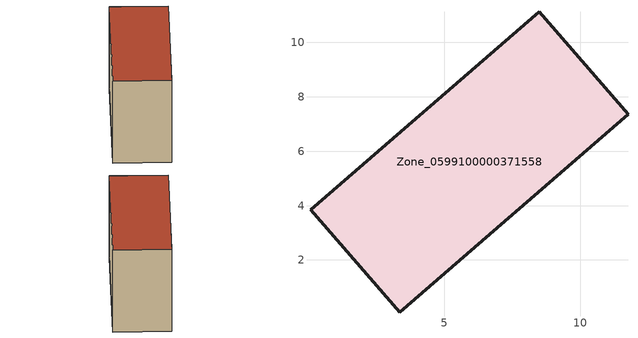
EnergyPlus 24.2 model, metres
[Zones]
Zone_0599100000371558
 floor ground (C_G): 8.48,11.13 11.76,7.35 3.37,0.08 0.08,3.85 z1.96
 wall outside (C_F): 8.48,11.13 0.08,3.85 3.37,0.08 11.76,7.35 8.48,11.13 z1.96:10.36
 roof outside (C_R): 11.76,7.35 8.48,11.13 0.08,3.85 3.37,0.08 z10.36
[BUILDING]
Pand.0599100000371558: North Axis=0; Terrain=City; Loads Convergence Tolerance Value=0.04; Temperature Convergence Tolerance Value=0.4; Solar Distribution=FullExterior; Maximum Number of Warmup Days=25; Minimum Number of Warmup Days=1
[Site:Location]
Rotterdam.The.Hague.AP_ZH_NLD Design_Conditions: Latitude=51.96; Longitude=4.45; Time Zone=1; Elevation=-4.5
[SITE:GROUNDTEMPERATURE:BUILDINGSURFACE]
18, 18, 18, 18, 18, 18, 18, 18, 18, 18, 18, 18
[MATERIAL] Thermal Absorptance=0.9; Solar Absorptance=0.7; Visible Absorptance=0.7
Name | Roughness | Thickness | Conductivity | Density | Specific Heat
G.TI.1992-2005 | MediumSmooth | 0.15 | 0.06 | 540 | 1210
F.TI.1992-2005 | Rough | 0.3 | 0.12 | 1920 | 840
R.TI.1992-2005 | MediumRough | 0.2 | 0.08 | 1500 | 1000
[CONSTRUCTION]
C_G: G.TI.1992-2005
C_F: F.TI.1992-2005
C_R: R.TI.1992-2005
[ZONE]
Zone_0599100000371558: Type=1; Multiplier=1; Ceiling Height=Autocalculate; Volume=Autocalculate; Floor Area=autocalculate; Part of Total Floor Area=Yes
[ZONEINFILTRATION:DESIGNFLOWRATE]
Infil_Zone_0599100000371558: Zone or ZoneList or Space or SpaceList=Zone_0599100000371558; Schedule=AlwaysOn; Design Flow Rate Calculation Method=Flow/Area; Flow Rate per Floor Area=0.0015; Constant Term Coefficient=1; Temperature Term Coefficient=0; Velocity Term Coefficient=0; Velocity Squared Term Coefficient=0
[HVACTEMPLATE:ZONE:IDEALLOADSAIRSYSTEM]
Zone_0599100000371558: Maximum Heating Supply Air Temperature=50; Minimum Cooling Supply Air Temperature=13; Maximum Heating Supply Air Humidity Ratio=0.0156; Minimum Cooling Supply Air Humidity Ratio=0.0077; Heating Limit=NoLimit; Cooling Limit=NoLimit; Dehumidification Control Type=ConstantSensibleHeatRatio; Cooling Sensible Heat Ratio=0.7; Dehumidification Setpoint=60; Humidification Control Type=None; Humidification Setpoint=30; Outdoor Air Method=None; Outdoor Air Flow Rate per Person=0.00944; Outdoor Air Flow Rate per Zone Floor Area=0; Outdoor Air Flow Rate per Zone=0; Demand Controlled Ventilation Type=None; Outdoor Air Economizer Type=NoEconomizer; Heat Recovery Type=None; Sensible Heat Recovery Effectiveness=0.7; Latent Heat Recovery Effectiveness=0.65
[ZONECONTROL:THERMOSTAT]
ThermostatControl_Zone_0599100000371558: Zone or ZoneList=Zone_0599100000371558; Control Type Schedule=DualSetpointControlType; Control 1=Thermostat_Zone_0599100000371558; Temperature Difference Between Cutout And Setpoint=0
[THERMOSTATSETPOINT:DUALSETPOINT]
Thermostat_Zone_0599100000371558: Heating Setpoint Temperature Schedule=HeatingSetpoint_Zone_0599100000371558; Cooling Setpoint Temperature Schedule=CoolingSetpoint_Zone_0599100000371558
[SCHEDULE:COMPACT]
HeatingSetpoint_Zone_0599100000371558: Through: 12/31, For: AllDays, Until: 24:00, 21
CoolingSetpoint_Zone_0599100000371558: Through: 12/31, For: AllDays, Until: 24:00, 24
DualSetpointControlType: Through: 12/31, For: AllDays, Until: 24:00, 4
AlwaysOn: Through: 12/31, For: AllDays, Until: 24:00, 1
